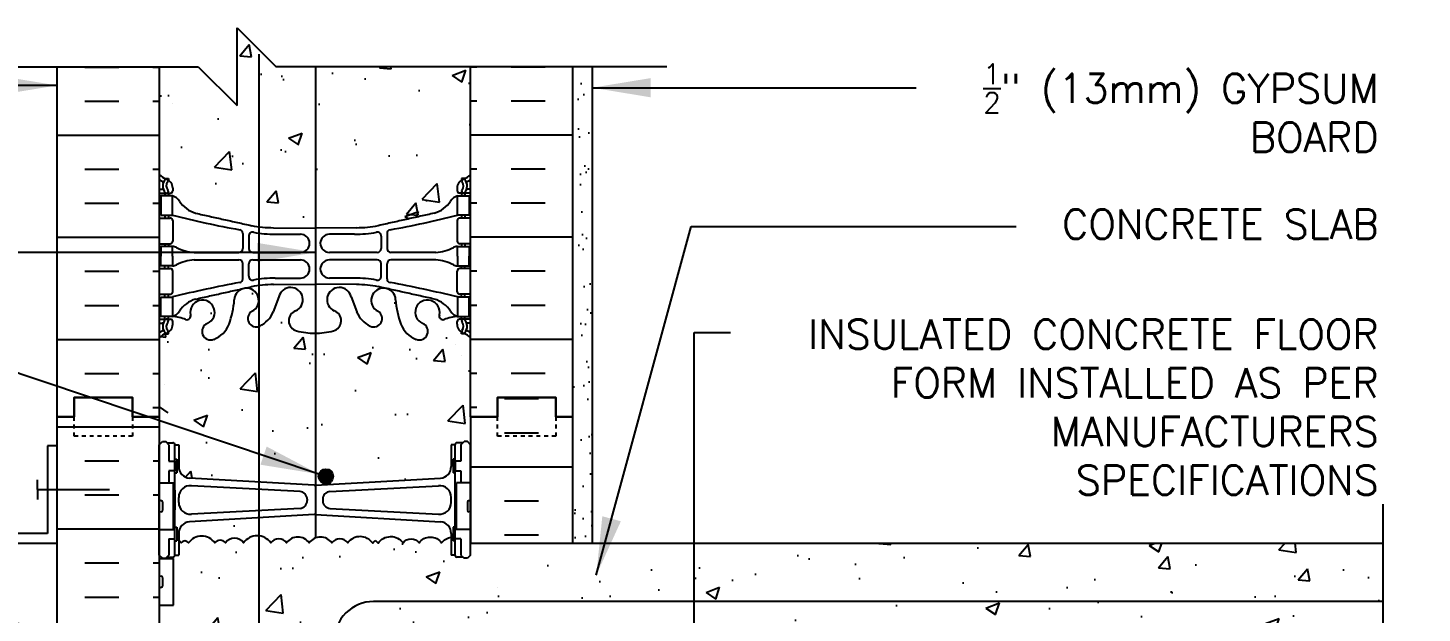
# Model space of a CAD drawing. Header units: inches. Extents: x 239.7 to 297.3, y 31 to 103.2.
# Drawn here: x 261.46 to 297.28, y 88.13 to 103.18 of the extents above; entities that cross this region are included whole.
import ezdxf

# ---------------------------------------------------------------- set-up
doc = ezdxf.new("R2010")
doc.units = ezdxf.units.IN
doc.header["$MEASUREMENT"] = 0
doc.linetypes.add('DASHED2', pattern=[0.375, 0.25, -0.125])
for name, color, linetype in [('HATCH', 12, 'Continuous'), ('line25', 2, 'Continuous'), ('LINE3', 3, 'Continuous'), ('LINE50', 5, 'Continuous'), ('LINE9', 9, 'Continuous'), ('TEXT', 4, 'Continuous'), ('Web_Edge', 9, 'Continuous')]:
    doc.layers.add(name, color=color, linetype=linetype)
doc.styles.add('DIM', font='romans.shx', dxfattribs={"width": 0.7})
doc.styles.add('ROMANS', font='romans.shx', dxfattribs={"height": 0.75})
doc.styles.get("Standard").update_dxf_attribs({"font": 'romans.shx', "height": 0.75})
doc.linetypes.add('STEEL', pattern='A,0.5,-0.2,["X",Standard,S=0.1,R=0,X=-0.1,Y=-0.05],-0.1', length=0.8)
doc.dimstyles.new('ext_8', dxfattribs={"dimscale": 8, "dimtxt": 0.09375, "dimasz": 0.09375, "dimexe": 0.09375, "dimexo": 0.0625, "dimgap": 0.0625, "dimtad": 1, "dimdec": 1, "dimzin": 3, "dimdsep": 46, "dimlunit": 4, "dimtxsty": 'DIM', "dimcen": 0.09, "dimdle": 0.09375, "dimclrt": 4, "dimadec": 0, "dimazin": 0, "dimtfac": 1, "dimtdec": 1, "dimtmove": 2, "dimatfit": 3, "dimfxl": 1, "dimfrac": 2, "dimtolj": 1, "dimtzin": 0, "dimarcsym": 0})
pattern_1 = [(50, (0, 0), (3.5863, -0.31376), [0.375, -4.125]), (355, (0, 0), (-0.693757, 3.76096), [0.3, -3.3]), (100.4514, (0.299, -0.026), (2.892544, 3.4472), [0.3187, -3.50571]), (46.1842, (0, 1), (5.336207, -0.827596), [0.5625, -6.1875]), (96.6356, (0.4447, 0.931), (4.67331, 4.87059), [0.47805, -5.25857]), (351.1842, (0, 1), (4.67331, 4.87059), [0.45, -4.95]), (21, (0.5, 0.75), (2.984535, -2.013094), [0.375, -4.125]), (326, (0.5, 0.75), (1.216577, 3.62575), [0.3, -3.3]), (71.4514, (0.7487, 0.5822), (4.20111, 1.612656), [0.3187, -3.50571]), (37.5, (0, 0), (0.0607993, 1.6644693), [0, -3.26, 0, -3.35, 0, -3.3125]), (7.5, (0, 0), (1.315348, 1.972059), [0, -1.91, 0, -3.185, 0, -1.2625]), (327.5, (-1.115, 0), (2.669112, -0.1127744), [0, -1.25, 0, -3.9, 0, -5.175]), (317.5, (-1.615, 0), (2.91593, 0.500525), [0, -1.625, 0, -2.59, 0, -3.675])]

msp = doc.modelspace()

# ---------------------------------------------------------------- hatches: boundary and pattern name
at = {"layer": 'HATCH'}
h = msp.add_hatch(dxfattribs=at)
h.set_pattern_fill('AR-CONC', color=256, scale=0.5)
h.set_pattern_definition(pattern_1)
edge = h.paths.add_edge_path()
edge.add_line((272.833, 102.176), (267.833, 102.176))
edge.add_line((267.833, 102.176), (266.833, 103.176))
edge.add_line((266.833, 103.176), (266.833, 101.176))
edge.add_line((266.833, 101.176), (265.833, 102.176))
edge.add_line((265.833, 102.176), (264.833, 102.176))
edge.add_line((264.833, 102.176), (264.833, 99.402))
edge.add_arc((265.179, 99.763), 0.5, 226.2109, 246.4218)
edge.add_line((264.979, 99.305), (265.069, 99.305))
edge.add_line((265.069, 99.305), (265.069, 99.263))
edge.add_arc((264.929, 99.056), 0.25, 0, 55.9442, ccw=False)
edge.add_line((265.179, 99.056), (265.179, 98.989))
edge.add_arc((265.117, 98.989), 0.0625, -90, 0, ccw=False)
edge.add_line((265.117, 98.926), (265.069, 98.926))
edge.add_line((265.069, 98.926), (265.069, 98.856))
edge.add_line((265.069, 98.856), (265.174, 98.856))
edge.add_arc((265.052, 98.514), 0.364, 34.9775, 70.3387, ccw=False)
edge.add_arc((265.975, 99.125), 0.743, 212.7919, 253.8107)
edge.add_spline(control_points=[(265.767, 98.411), (267.205, 98.09)], knot_values=[0, 0, 1, 1], degree=1, periodic=0)
edge.add_arc((267.761, 101.022), 2.984, 259.2546, 270.0995)
edge.add_line((267.766, 98.038), (268.833, 98.022))
edge.add_line((268.833, 98.022), (269.9, 98.038))
edge.add_arc((269.905, 101.022), 2.984, 269.9005, 280.7454)
edge.add_spline(control_points=[(270.461, 98.09), (271.899, 98.411)], knot_values=[0, 0, 1, 1], degree=1, periodic=0)
edge.add_arc((271.691, 99.125), 0.743, 286.1893, 327.2081)
edge.add_arc((272.614, 98.514), 0.364, 109.6613, 145.0225, ccw=False)
edge.add_line((272.492, 98.856), (272.597, 98.856))
edge.add_line((272.597, 98.856), (272.597, 98.926))
edge.add_line((272.597, 98.926), (272.55, 98.926))
edge.add_arc((272.55, 98.989), 0.0625, 180, 270, ccw=False)
edge.add_line((272.487, 98.989), (272.487, 99.056))
edge.add_arc((272.737, 99.056), 0.25, 124.0558, 180, ccw=False)
edge.add_line((272.597, 99.263), (272.597, 99.305))
edge.add_line((272.597, 99.305), (272.687, 99.305))
edge.add_arc((272.487, 99.763), 0.5, 293.5782, 313.7891)
edge.add_line((272.833, 99.402), (272.833, 102.176))
h = msp.add_hatch(dxfattribs=at)
h.set_pattern_fill('AR-SAND', color=256, scale=0.5, style=0)
h.set_pattern_definition([(37.5, (77.70034, -52.4842), (-0.0314967, 0.963412), [0, -0.76, 0, -0.85, 0, -0.8125]), (7.5, (77.7003, -52.4842), (0.8848884, 1.411073), [0, -0.41, 0, -0.685, 0, -0.2625]), (327.5, (77.0853, -52.4842), (1.557071, 0.0028295), [0, -0.25, 0, -0.9, 0, -1.175]), (317.5, (77.0853, -52.4842), (1.503063, 0.438838), [0, -0.125, 0, -0.59, 0, -0.675])])
h.paths.add_polyline_path([(275.958, 102.176), (275.458, 102.176), (275.458, 93.176), (275.458, 89.926), (275.958, 89.926)])
h = msp.add_hatch(dxfattribs=at)
h.set_pattern_fill('AR-CONC', color=256, scale=0.5)
h.set_pattern_definition(pattern_1)
h.paths.add_polyline_path([(272.833, 95.21, 0.088416), (272.687, 95.307), (272.597, 95.307), (272.597, 95.349, -0.249069), (272.487, 95.556), (272.487, 95.624, -0.414214), (272.55, 95.686), (272.597, 95.686), (272.597, 95.756), (272.492, 95.756, 0.087457), (272.155, 95.677, -0.638777), (272.03, 95.801, 2.087231), (271.596, 95.576, -1), (271.433, 95.168, -0.21345), (271.041, 95.557, -0.068226), (270.905, 96.185, 1.753171), (270.454, 95.888, -0.940793), (270.25, 95.505, -0.173075), (269.905, 95.871), (269.762, 96.258, 1.612474), (269.33, 95.899, -0.734872), (269.307, 95.388, -0.068475), (268.833, 95.326, -0.068475), (268.359, 95.388, -0.734872), (268.336, 95.899, 1.612474), (267.904, 96.258), (267.762, 95.871, -0.173075), (267.416, 95.505, -0.940793), (267.212, 95.888, 1.753171), (266.761, 96.185, -0.068226), (266.626, 95.557, -0.21345), (266.233, 95.168, -1), (266.07, 95.576, 2.087231), (265.636, 95.801, -0.638777), (265.511, 95.677, 0.087457), (265.174, 95.756), (265.069, 95.756), (265.069, 95.686), (265.117, 95.686, -0.414214), (265.179, 95.624), (265.179, 95.556, -0.249069), (265.069, 95.349), (265.069, 95.307), (264.979, 95.307, 0.088416), (264.833, 95.21), (264.833, 93.176), (264.833, 92.458), (264.913, 92.538), (265.003, 92.538), (265.033, 92.508), (265.183, 92.508, -0.414214), (265.233, 92.458), (265.333, 92.458), (265.333, 91.897, 0.390098), (265.608, 91.598), (268.816, 91.415, 0.020761), (268.833, 91.414, 0.020761), (268.85, 91.415), (272.058, 91.598, 0.390098), (272.333, 91.897), (272.333, 92.458), (272.433, 92.458, -0.414214), (272.483, 92.508), (272.633, 92.508), (272.663, 92.538), (272.753, 92.538), (272.833, 92.458), (272.833, 93.176)])
h = msp.add_hatch(dxfattribs=at)
h.set_pattern_fill('INSUL', color=256, scale=7, style=0)
h.set_pattern_definition([(0, (-2661.3285, -321.834), (0, 2.625), []), (0, (-2661.3285, -320.959), (0, 2.625), [0.875, -0.875]), (0, (-2661.3285, -320.084), (0, 2.625), [0.875, -0.875])])
h.paths.add_polyline_path([(262.208, 75.176), (262.646, 75.176), (262.646, 75.676), (264.146, 75.676), (264.146, 75.176), (264.833, 75.176), (264.833, 93.176), (264.146, 93.176), (264.146, 93.676), (262.646, 93.676), (262.646, 93.176), (262.208, 93.176)])
h = msp.add_hatch(dxfattribs=at)
h.set_pattern_fill('INSUL', color=256, scale=7, style=0)
h.set_pattern_definition([(0, (77.7003, -52.4842), (0, 2.625), []), (0, (77.7003, -51.6092), (0, 2.625), [0.875, -0.875]), (0, (77.7003, -50.7342), (0, 2.625), [0.875, -0.875])])
h.paths.add_polyline_path([(275.458, 93.176), (275.021, 93.176), (275.021, 93.676), (273.521, 93.676), (273.521, 93.176), (272.833, 93.176), (272.833, 89.926), (275.458, 89.926)])
h.paths.add_polyline_path([(275.458, 80.426), (272.833, 80.426), (272.833, 75.176), (273.521, 75.176), (273.521, 75.676), (275.021, 75.676), (275.021, 75.176), (275.458, 75.176)])
h = msp.add_hatch(dxfattribs=at)
h.set_pattern_fill('AR-CONC', color=256, scale=0.5)
h.set_pattern_definition(pattern_1)
h.paths.add_polyline_path([(272.058, 90.478), (268.85, 90.662, 0.020761), (268.833, 90.662, 0.020761), (268.816, 90.662), (265.608, 90.478, 0.390098), (265.333, 90.179), (265.333, 90.003, -0.069351), (265.394, 89.934, -0.520567), (265.583, 89.934, -0.520567), (266.263, 89.934, -0.520567), (266.534, 89.934, -0.520567), (266.996, 89.934, -0.520567), (267.701, 89.934, -0.520567), (268.103, 89.934, -0.520567), (268.685, 89.934, -0.520567), (269.267, 89.934, -0.520567), (269.677, 89.934, -0.520567), (270.316, 89.926, -0.079956), (270.386, 89.998, -0.079956), (270.456, 89.926, -0.520567), (271.096, 89.934, -0.520567), (271.506, 89.934, -0.520567), (272.088, 89.934, -0.210681), (272.333, 90.082), (272.333, 90.179, 0.390098)])
h = msp.add_hatch(dxfattribs=at)
h.set_pattern_fill('AR-CONC', color=256, scale=0.5)
h.set_pattern_definition(pattern_1)
h.paths.add_polyline_path([(272.833, 85.926), (274.833, 87.926), (287.142, 87.926), (288.546, 86.936), (288.546, 84.176), (288.186, 84.176), (288.186, 82.676), (290.436, 82.676), (292.686, 82.676), (292.686, 84.176), (292.326, 84.176), (292.326, 86.936), (293.73, 87.926), (296.276, 87.926), (296.276, 89.926), (272.833, 89.926), (272.833, 89.618), (272.753, 89.538), (272.663, 89.538), (272.633, 89.568), (272.483, 89.568, -0.414214), (272.433, 89.618), (272.333, 89.618), (272.333, 90.082, 0.210681), (272.088, 89.934, 0.520567), (271.506, 89.934, 0.520567), (271.096, 89.934, 0.520567), (270.456, 89.926, 0.079956), (270.386, 89.998, 0.079956), (270.316, 89.926, 0.520567), (269.677, 89.934, 0.520567), (269.267, 89.934, 0.520567), (268.685, 89.934, 0.520567), (268.103, 89.934, 0.520567), (267.701, 89.934, 0.520567), (266.996, 89.934, 0.520567), (266.534, 89.934, 0.520567), (266.263, 89.934, 0.520567), (265.583, 89.934, 0.520567), (265.394, 89.934, 0.069351), (265.333, 90.003), (265.333, 89.618), (265.233, 89.618, -0.414214), (265.183, 89.568), (265.033, 89.568), (264.996, 89.531), (265.198, 89.531), (265.198, 88.331), (264.833, 88.331), (264.833, 87.581), (265.198, 87.581), (265.198, 86.381), (264.833, 86.381), (264.833, 85.631), (265.198, 85.631), (265.198, 84.551), (264.833, 84.551), (264.833, 83.801), (265.198, 83.801), (265.198, 82.721), (264.833, 82.721), (264.833, 81.971), (265.198, 81.971), (265.198, 80.771), (264.833, 80.771), (264.833, 80.467, -0.506254), (265.373, 80.439, -0.520567), (265.562, 80.439, -0.520567), (266.242, 80.439, -0.520567), (266.513, 80.439, -0.520567), (266.975, 80.439, -0.520567), (267.68, 80.439, -0.520567), (268.081, 80.439, -0.520567), (268.664, 80.439, -0.520567), (269.246, 80.439, -0.520567), (269.656, 80.439, -0.520567), (270.295, 80.431, -0.520567), (270.812, 80.431, -0.520567), (271.329, 80.431, -0.520567), (271.968, 80.439, -0.520567), (272.378, 80.439, -0.376132), (272.833, 80.551)])
at = {"layer": 'LINE3'}
msp.add_hatch(color=256, dxfattribs=at).paths.add_polyline_path([(269.302, 91.645, 1), (268.927, 91.645, 1)])

# ---------------------------------------------------------------- linework, layer by layer
at = {"layer": 'HATCH'}
for p, q in [((262.921, 102.166), (263.796, 102.166)), ((264.671, 102.166), (264.833, 102.166)), ((272.995, 102.166), (272.833, 102.166)), ((274.745, 102.166), (273.87, 102.166)), ((262.921, 101.291), (263.796, 101.291)), ((264.671, 101.291), (264.833, 101.291)), ((265.177, 101.236), (265.177, 101.236)), ((272.995, 101.291), (272.833, 101.291)), ((274.745, 101.291), (273.87, 101.291)), ((262.208, 100.416), (264.833, 100.416)), ((275.458, 100.416), (272.833, 100.416)), ((262.921, 99.541), (263.796, 99.541)), ((264.671, 99.541), (264.833, 99.541)), ((272.995, 99.541), (272.833, 99.541)), ((274.745, 99.541), (273.87, 99.541)), ((262.921, 98.666), (263.796, 98.666)), ((264.671, 98.666), (264.833, 98.666)), ((272.995, 98.666), (272.833, 98.666)), ((274.745, 98.666), (273.87, 98.666)), ((262.208, 97.791), (264.833, 97.791)), ((275.458, 97.791), (272.833, 97.791)), ((262.921, 96.916), (263.796, 96.916)), ((264.671, 96.916), (264.833, 96.916)), ((272.995, 96.916), (272.833, 96.916)), ((274.745, 96.916), (273.87, 96.916)), ((262.921, 96.041), (263.796, 96.041)), ((264.671, 96.041), (264.833, 96.041)), ((272.995, 96.041), (272.833, 96.041)), ((274.745, 96.041), (273.87, 96.041)), ((262.208, 95.166), (264.833, 95.166)), ((272.439, 95.043), (272.439, 95.043)), ((275.458, 95.166), (272.833, 95.166)), ((272.593, 94.762), (272.593, 94.762)), ((262.921, 94.291), (263.796, 94.291)), ((264.671, 94.291), (264.833, 94.291)), ((272.995, 94.291), (272.833, 94.291)), ((274.745, 94.291), (273.87, 94.291)), ((264.967, 94.013), (264.967, 94.013)), ((264.671, 93.416), (264.833, 93.416)), ((264.833, 93.433), (265.056, 93.282)), ((272.995, 93.416), (272.833, 93.416)), ((284.352, 89.907), (284.352, 89.907)), ((273.518, 88.779), (273.518, 88.779))]:
    msp.add_line(p, q, dxfattribs=at)
for points in [[(270.386, 89.998, 0.079956), (270.316, 89.926, 0.520567), (269.677, 89.934, 0.520567), (269.267, 89.934, 0.520567), (268.685, 89.934, 0.520567), (268.103, 89.934, 0.520567), (267.701, 89.934, 0.520567), (266.996, 89.934, 0.520567), (266.534, 89.934, 0.520567), (266.263, 89.934, 0.520567), (265.583, 89.934, 0.520567), (265.394, 89.934, 0.069351), (265.333, 90.003, 0.069351)], [(270.386, 89.998, -0.079956), (270.456, 89.926, -0.520567), (271.096, 89.934, -0.520567), (271.506, 89.934, -0.520567), (272.088, 89.934, -0.210681), (272.333, 90.082, -0.210681)]]:
    msp.add_lwpolyline(points, format="xyb", dxfattribs=at)
at = {"layer": 'line25'}
for p, q in [((264.833, 102.176), (264.833, 93.176)), ((272.833, 93.176), (272.833, 102.176)), ((264.833, 93.176), (264.833, 75.176)), ((272.833, 93.176), (272.833, 89.926)), ((264.833, 91.481), (265.198, 91.481)), ((265.198, 90.281), (265.198, 91.481)), ((272.833, 91.481), (272.468, 91.481)), ((272.468, 90.281), (272.468, 91.481)), ((264.833, 90.281), (265.198, 90.281)), ((272.833, 90.281), (272.468, 90.281)), ((272.833, 89.926), (296.276, 89.926)), ((264.833, 89.531), (265.198, 89.531)), ((265.198, 88.331), (265.198, 89.531)), ((264.833, 88.331), (265.198, 88.331))]:
    msp.add_line(p, q, dxfattribs=at)
at = {"layer": 'LINE3'}
for p, q in [((267.388, 102.496), (267.388, 66.496)), ((268.845, 102.176), (268.845, 90.06))]:
    msp.add_line(p, q, dxfattribs=at)
at = {"layer": 'LINE3', "linetype": 'STEEL'}
msp.add_line((296.276, 88.426), (274.833, 88.426), dxfattribs=at)
at = {"layer": 'LINE3'}
msp.add_lwpolyline([(274.833, 88.426), (270.333, 88.426, 0.414214), (269.333, 87.426), (269.333, 68.623)], format="xyb", dxfattribs=at)
msp.add_circle((269.114, 91.645), 0.188, dxfattribs=at)
at = {"layer": 'LINE50'}
for p, q in [((262.208, 93.176), (262.208, 102.176)), ((275.458, 93.176), (275.458, 102.176)), ((262.208, 75.176), (262.208, 93.176)), ((275.458, 89.926), (275.458, 93.176))]:
    msp.add_line(p, q, dxfattribs=at)
for points in [[(262.208, 93.176), (262.646, 93.176), (262.646, 93.676), (264.146, 93.676), (264.146, 93.176), (264.833, 93.176)], [(264.833, 93.176), (264.146, 93.176), (264.146, 93.676), (262.646, 93.676), (262.646, 93.176), (262.208, 93.176)], [(275.458, 93.176), (275.021, 93.176), (275.021, 93.676), (273.521, 93.676), (273.521, 93.176), (272.833, 93.176)], [(272.833, 93.176), (273.521, 93.176), (273.521, 93.676), (275.021, 93.676), (275.021, 93.176), (275.458, 93.176)]]:
    msp.add_lwpolyline(points, dxfattribs=at)
at = {"layer": 'LINE9'}
for p, q in [((266.833, 101.176), (266.833, 103.176)), ((266.833, 103.176), (267.833, 102.176)), ((255.792, 102.176), (265.833, 102.176)), ((265.833, 102.176), (266.833, 101.176)), ((277.874, 102.176), (267.833, 102.176)), ((275.958, 102.176), (275.958, 89.926)), ((261.958, 92.439), (262.208, 92.439)), ((261.958, 92.429), (261.958, 90.179)), ((264.833, 92.458), (264.913, 92.538)), ((264.833, 89.618), (264.833, 92.458)), ((264.913, 92.538), (265.003, 92.538)), ((265.083, 92.458), (265.003, 92.538)), ((265.033, 92.508), (265.183, 92.508)), ((265.083, 92.508), (265.183, 92.508)), ((265.083, 92.458), (265.083, 92.038)), ((265.233, 92.458), (265.333, 92.458)), ((265.233, 89.618), (265.233, 92.458)), ((265.233, 92.438), (265.233, 92.438)), ((265.333, 92.458), (265.333, 91.897)), ((272.333, 92.458), (272.333, 91.897)), ((272.433, 92.458), (272.333, 92.458)), ((272.433, 89.618), (272.433, 92.458)), ((272.433, 92.438), (272.433, 92.438)), ((272.583, 92.508), (272.483, 92.508)), ((272.633, 92.508), (272.483, 92.508)), ((272.583, 92.458), (272.663, 92.538)), ((272.583, 92.458), (272.583, 92.038)), ((272.753, 92.538), (272.663, 92.538)), ((272.833, 92.458), (272.753, 92.538)), ((272.833, 89.618), (272.833, 92.458)), ((265.233, 92.088), (265.283, 92.088)), ((265.283, 92.088), (265.283, 91.738)), ((272.433, 92.088), (272.383, 92.088)), ((272.383, 92.088), (272.383, 91.738)), ((265.083, 91.788), (265.083, 91.481)), ((265.233, 91.738), (265.283, 91.738)), ((272.433, 91.738), (272.383, 91.738)), ((272.583, 91.788), (272.583, 91.481)), ((261.708, 91.304), (261.708, 91.554)), ((268.816, 91.415), (265.608, 91.598)), ((268.45, 91.255), (265.658, 91.404)), ((268.85, 91.415), (272.058, 91.598)), ((269.216, 91.255), (272.008, 91.404)), ((261.708, 91.304), (263.554, 91.304)), ((261.708, 91.304), (261.708, 91.054)), ((264.833, 90.991), (264.833, 90.771)), ((264.873, 91.031), (264.873, 91.031)), ((264.913, 90.991), (264.913, 90.771)), ((265.333, 90.971), (265.333, 91.105)), ((268.633, 91.056), (268.633, 91.021)), ((269.033, 91.056), (269.033, 91.021)), ((272.333, 90.971), (272.333, 91.105)), ((272.753, 90.991), (272.753, 90.771)), ((272.793, 91.031), (272.793, 91.031)), ((272.833, 90.991), (272.833, 90.771)), ((264.833, 90.936), (264.833, 90.936)), ((264.833, 90.826), (264.833, 90.826)), ((264.873, 90.731), (264.873, 90.731)), ((268.816, 90.662), (265.608, 90.478)), ((268.45, 90.821), (265.658, 90.672)), ((268.85, 90.662), (272.058, 90.478)), ((269.216, 90.821), (272.008, 90.672)), ((272.753, 90.936), (272.753, 90.936)), ((272.753, 90.826), (272.753, 90.826)), ((272.793, 90.731), (272.793, 90.731)), ((265.233, 90.338), (265.283, 90.338)), ((265.283, 90.338), (265.283, 89.988)), ((272.383, 90.338), (272.383, 89.988)), ((272.433, 90.338), (272.383, 90.338)), ((261.958, 90.179), (259.208, 90.179)), ((259.208, 89.929), (262.208, 89.929)), ((265.083, 90.038), (265.083, 89.618)), ((265.233, 89.988), (265.283, 89.988)), ((265.333, 90.179), (265.333, 89.618)), ((272.333, 90.179), (272.333, 89.618)), ((272.433, 89.988), (272.383, 89.988)), ((272.583, 90.038), (272.583, 89.618)), ((264.833, 89.618), (264.913, 89.538)), ((265.083, 89.618), (265.003, 89.538)), ((265.033, 89.568), (265.183, 89.568)), ((265.083, 89.568), (265.183, 89.568)), ((265.233, 89.618), (265.333, 89.618)), ((272.433, 89.618), (272.333, 89.618)), ((272.633, 89.568), (272.483, 89.568)), ((272.583, 89.568), (272.483, 89.568)), ((272.583, 89.618), (272.663, 89.538)), ((272.833, 89.618), (272.753, 89.538)), ((264.913, 89.538), (265.003, 89.538)), ((272.753, 89.538), (272.663, 89.538)), ((264.833, 89.041), (264.833, 88.821)), ((264.833, 88.986), (264.833, 88.986)), ((264.833, 88.876), (264.833, 88.876)), ((264.873, 89.081), (264.873, 89.081)), ((264.913, 89.041), (264.913, 88.821)), ((264.873, 88.781), (264.873, 88.781))]:
    msp.add_line(p, q, dxfattribs=at)
at = {"layer": 'LINE9', "linetype": 'DASHED2', "ltscale": 0.15}
for points in [[(264.146, 93.176), (264.146, 93.176), (264.146, 92.676), (262.646, 92.676), (262.646, 93.176), (262.646, 93.176)], [(275.021, 93.176), (275.021, 93.176), (275.021, 92.676), (273.521, 92.676), (273.521, 93.176), (273.521, 93.176)]]:
    msp.add_lwpolyline(points, dxfattribs=at)
at = {"layer": 'LINE9'}
for points in [[(265.083, 92.038), (265.233, 92.038), (265.233, 91.788), (265.083, 91.788)], [(272.583, 92.038), (272.433, 92.038), (272.433, 91.788), (272.583, 91.788)], [(265.198, 91.288), (265.233, 91.288), (265.233, 90.788), (265.198, 90.788)], [(272.468, 91.288), (272.433, 91.288), (272.433, 90.788), (272.468, 90.788)], [(296.276, 79.426), (296.276, 84.176), (295.276, 85.176), (297.276, 85.176), (296.276, 86.176), (296.276, 90.926)], [(265.083, 90.038), (265.233, 90.038), (265.233, 90.288), (265.198, 90.288)], [(272.583, 90.038), (272.433, 90.038), (272.433, 90.288), (272.468, 90.288)]]:
    msp.add_lwpolyline(points, dxfattribs=at)
for centre, radius, start, end in [((265.183, 92.458), 0.05, 0, 90), ((272.483, 92.458), 0.05, 90, 180), ((265.633, 91.897), 0.3, 180, 265.2426), ((272.033, 91.897), 0.3, 274.7574, 0), ((265.633, 91.105), 0.3, 85.2426, 180), ((268.833, 91.614), 0.2, 265.2426, 270), ((268.833, 91.614), 0.2, 270, 274.7574), ((272.033, 91.105), 0.3, 0, 94.7574), ((264.873, 90.991), 0.04, 90, 180), ((264.873, 90.991), 0.04, 0, 90), ((268.433, 91.056), 0.2, 0, 85.2426), ((268.433, 91.021), 0.2, 274.7574, 0), ((269.233, 91.056), 0.2, 94.7574, 180), ((269.233, 91.021), 0.2, 180, 265.2426), ((272.793, 90.991), 0.04, 90, 180), ((272.793, 90.991), 0.04, 0, 90), ((264.873, 90.771), 0.04, 180, 270), ((264.873, 90.771), 0.04, 270, 0), ((265.633, 90.971), 0.3, 180, 274.7574), ((268.833, 90.462), 0.2, 90, 94.7574), ((268.833, 90.462), 0.2, 85.2426, 90), ((272.033, 90.971), 0.3, 265.2426, 0), ((272.793, 90.771), 0.04, 180, 270), ((272.793, 90.771), 0.04, 270, 0), ((265.633, 90.179), 0.3, 94.7574, 180), ((272.033, 90.179), 0.3, 0, 85.2426), ((265.183, 89.618), 0.05, 270, 0), ((272.483, 89.618), 0.05, 180, 270), ((264.873, 89.041), 0.04, 90, 180), ((264.873, 89.041), 0.04, 0, 90), ((264.873, 88.821), 0.04, 180, 270), ((264.873, 88.821), 0.04, 270, 0)]:
    msp.add_arc(centre, radius, start, end, dxfattribs=at)
at = {"layer": 'Web_Edge'}
for p, q in [((264.979, 99.305), (265.069, 99.305)), ((265.069, 99.305), (265.069, 99.263)), ((272.687, 99.305), (272.597, 99.305)), ((272.597, 99.305), (272.597, 99.263)), ((264.833, 99.026), (264.911, 99.026)), ((264.833, 98.926), (265.117, 98.926)), ((264.979, 98.926), (264.979, 98.856)), ((265.069, 98.926), (265.069, 98.856)), ((265.179, 99.056), (265.179, 98.989)), ((272.487, 99.056), (272.487, 98.989)), ((272.833, 98.926), (272.55, 98.926)), ((272.597, 98.926), (272.597, 98.856)), ((272.687, 98.926), (272.687, 98.856)), ((272.833, 99.026), (272.755, 99.026)), ((264.833, 98.286), (265.117, 98.286)), ((264.979, 98.356), (264.979, 98.286)), ((265.069, 98.356), (265.069, 98.286)), ((265.179, 98.224), (265.179, 97.689)), ((272.487, 98.224), (272.487, 97.689)), ((272.833, 98.286), (272.55, 98.286)), ((272.597, 98.356), (272.597, 98.286)), ((272.687, 98.356), (272.687, 98.286)), ((266.981, 97.886), (266.981, 97.502)), ((267.134, 97.824), (267.134, 97.502)), ((267.766, 98.038), (268.833, 98.022)), ((267.814, 97.87), (268.461, 97.87)), ((269.9, 98.038), (268.833, 98.022)), ((269.852, 97.87), (269.205, 97.87)), ((270.533, 97.824), (270.533, 97.502)), ((270.685, 97.886), (270.685, 97.502)), ((264.833, 97.626), (265.117, 97.626)), ((264.979, 97.626), (264.979, 97.556)), ((265.069, 97.626), (265.069, 97.556)), ((272.833, 97.626), (272.55, 97.626)), ((272.597, 97.626), (272.597, 97.556)), ((272.687, 97.626), (272.687, 97.556)), ((265.727, 97.401), (266.881, 97.402)), ((265.727, 97.212), (266.881, 97.211)), ((266.981, 96.726), (266.981, 97.111)), ((267.134, 96.788), (267.134, 97.111)), ((267.234, 97.402), (268.461, 97.402)), ((267.234, 97.211), (268.461, 97.211)), ((270.433, 97.402), (269.205, 97.402)), ((270.433, 97.211), (269.205, 97.211)), ((270.533, 96.788), (270.533, 97.111)), ((270.685, 96.726), (270.685, 97.111)), ((271.939, 97.401), (270.785, 97.402)), ((271.939, 97.212), (270.785, 97.211)), ((264.833, 96.986), (265.117, 96.986)), ((264.979, 96.986), (264.979, 97.056)), ((265.069, 96.986), (265.069, 97.056)), ((265.179, 96.389), (265.179, 96.924)), ((267.814, 96.742), (268.461, 96.742)), ((269.852, 96.742), (269.205, 96.742)), ((272.487, 96.389), (272.487, 96.924)), ((272.833, 96.986), (272.55, 96.986)), ((272.597, 96.986), (272.597, 97.056)), ((272.687, 96.986), (272.687, 97.056)), ((267.766, 96.574), (268.833, 96.59)), ((269.9, 96.574), (268.833, 96.59)), ((264.833, 96.326), (265.117, 96.326)), ((264.979, 96.256), (264.979, 96.326)), ((265.069, 96.256), (265.069, 96.326)), ((267.904, 96.258), (267.762, 95.871)), ((269.762, 96.258), (269.905, 95.871)), ((272.833, 96.326), (272.55, 96.326)), ((272.597, 96.256), (272.597, 96.326)), ((272.687, 96.256), (272.687, 96.326)), ((264.833, 95.686), (265.117, 95.686)), ((264.979, 95.686), (264.979, 95.756)), ((265.069, 95.686), (265.069, 95.756)), ((272.833, 95.686), (272.55, 95.686)), ((272.597, 95.686), (272.597, 95.756)), ((272.687, 95.686), (272.687, 95.756)), ((264.833, 95.586), (264.911, 95.586)), ((264.979, 95.307), (265.069, 95.307)), ((265.069, 95.307), (265.069, 95.349)), ((265.179, 95.556), (265.179, 95.624)), ((272.487, 95.556), (272.487, 95.624)), ((272.597, 95.307), (272.597, 95.349)), ((272.687, 95.307), (272.597, 95.307)), ((272.833, 95.586), (272.755, 95.586))]:
    msp.add_line(p, q, dxfattribs=at)
for points in [[(264.874, 98.356), (265.174, 98.356), (265.174, 98.856), (264.874, 98.856)], [(272.792, 98.356), (272.492, 98.356), (272.492, 98.856), (272.792, 98.856)], [(264.874, 96.256), (265.174, 96.256), (265.174, 95.756), (264.874, 95.756)], [(272.792, 96.256), (272.492, 96.256), (272.492, 95.756), (272.792, 95.756)]]:
    msp.add_lwpolyline(points, close=True, dxfattribs=at)
for points in [[(265.174, 97.306), (265.174, 97.556), (264.874, 97.556), (264.874, 97.306)], [(272.492, 97.306), (272.492, 97.556), (272.792, 97.556), (272.792, 97.306)], [(265.174, 97.306), (265.174, 97.056), (264.874, 97.056), (264.874, 97.306)], [(272.492, 97.306), (272.492, 97.056), (272.792, 97.056), (272.792, 97.306)]]:
    msp.add_lwpolyline(points, dxfattribs=at)
for centre, radius, start, end in [((265.179, 99.763), 0.5, 226.2109, 250.5288), ((265.179, 99.763), 0.6, 234.7832, 245.0748), ((265.173, 99.111), 0.25, 140.1145, 222.4609), ((264.917, 99.2), 0.021, 343.464, 63.9957), ((265.015, 99.242), 0.045, 321.448, 139.1879), ((264.929, 99.056), 0.25, 0, 70.5288), ((272.737, 99.056), 0.25, 109.4712, 180), ((272.651, 99.242), 0.045, 40.8121, 218.552), ((272.487, 99.763), 0.5, 289.4712, 313.7891), ((272.493, 99.111), 0.25, 317.5391, 39.8855), ((272.749, 99.2), 0.021, 116.0043, 196.536), ((272.487, 99.763), 0.6, 294.9252, 305.2168), ((264.911, 99.046), 0.0196, 269.4032, 15.4901), ((265.022, 98.972), 0.045, 222.4609, 42.4609), ((265.173, 99.111), 0.16, 140.0001, 222.4609), ((265.117, 98.989), 0.0625, 270, 0), ((265.052, 98.514), 0.364, 34.9775, 70.3387), ((272.614, 98.514), 0.364, 109.6613, 145.0225), ((272.55, 98.989), 0.0625, 180, 270), ((272.645, 98.972), 0.045, 137.5391, 317.5391), ((272.493, 99.111), 0.16, 317.5391, 39.9999), ((272.755, 99.046), 0.0196, 164.5099, 270.5968), ((265.975, 99.125), 0.743, 212.7919, 253.8107), ((271.691, 99.125), 0.743, 286.1893, 327.2081), ((265.117, 98.224), 0.0625, 0, 90), ((271.983, 125.777), 28.253, 256.0552, 259.6343), ((265.683, 125.777), 28.253, 280.3657, 283.9448), ((272.55, 98.224), 0.0625, 90, 180), ((266.881, 97.886), 0.1, 360, 79.6343), ((267.234, 97.824), 0.1, 79.2546, 180), ((267.761, 101.022), 2.984, 259.2546, 270.0995), ((267.809, 100.854), 2.984, 259.2546, 270.0995), ((268.461, 97.636), 0.234, 270, 90), ((269.205, 97.636), 0.234, 90, 270), ((269.858, 100.854), 2.984, 269.9005, 280.7454), ((269.905, 101.022), 2.984, 269.9005, 280.7454), ((270.433, 97.824), 0.1, 0, 100.7454), ((270.785, 97.886), 0.1, 100.3657, 180), ((265.117, 97.689), 0.0625, 270, 0), ((265.17, 97.338), 0.219, 60.4937, 88.92), ((265.812, 98.557), 1.16, 242.5844, 265.8032), ((266.881, 97.502), 0.1, 270.0388, 360), ((267.234, 97.502), 0.1, 180, 270), ((270.433, 97.502), 0.1, 270, 0), ((270.785, 97.502), 0.1, 180, 269.9612), ((271.854, 98.557), 1.16, 274.1968, 297.4156), ((272.496, 97.338), 0.219, 91.08, 119.5063), ((272.55, 97.689), 0.0625, 180, 270), ((265.17, 97.275), 0.219, 271.08, 299.5063), ((265.812, 96.055), 1.16, 94.1968, 117.4156), ((266.881, 97.111), 0.1, 0, 89.9612), ((267.234, 97.111), 0.1, 90, 180), ((268.461, 96.977), 0.234, 270, 90), ((269.205, 96.977), 0.234, 90, 270), ((270.433, 97.111), 0.1, 0, 90), ((270.785, 97.111), 0.1, 90.0388, 180), ((271.854, 96.055), 1.16, 62.5844, 85.8032), ((272.496, 97.275), 0.219, 240.4937, 268.92), ((265.117, 96.924), 0.0625, 0, 90), ((266.881, 96.726), 0.1, 280.3657, 0), ((267.234, 96.788), 0.1, 180, 280.7454), ((267.809, 93.758), 2.984, 89.9005, 100.7454), ((269.858, 93.758), 2.984, 79.2546, 90.0995), ((270.433, 96.788), 0.1, 259.2546, 0), ((270.785, 96.726), 0.1, 180, 259.6343), ((272.55, 96.924), 0.0625, 90, 180), ((265.117, 96.389), 0.0625, 270, 0), ((271.983, 68.836), 28.253, 100.3657, 103.9448), ((267.074, 96.17), 0.314, 296.0652, 177.2643), ((267.761, 93.59), 2.984, 89.9005, 100.7454), ((268.209, 96.186), 0.314, 293.8084, 166.5854), ((269.457, 96.186), 0.314, 13.4146, 246.1916), ((269.905, 93.59), 2.984, 79.2546, 90.0995), ((270.592, 96.17), 0.314, 2.7357, 243.9348), ((265.683, 68.836), 28.253, 76.0552, 79.6343), ((272.55, 96.389), 0.0625, 180, 270), ((265.975, 95.488), 0.743, 106.1893, 147.2081), ((265.943, 95.863), 0.314, 293.8084, 191.4114), ((264.403, 96.366), 2.365, 339.9985, 355.6105), ((273.263, 96.366), 2.365, 184.3895, 200.0015), ((271.723, 95.863), 0.314, 348.5886, 246.1916), ((271.691, 95.488), 0.743, 32.7919, 73.8107), ((265.173, 95.502), 0.25, 137.5391, 219.8855), ((265.022, 95.64), 0.045, 317.5391, 137.5391), ((265.117, 95.624), 0.0625, 360, 90), ((265.052, 96.099), 0.364, 289.6613, 325.0225), ((265.119, 94.76), 0.997, 66.8533, 86.8462), ((265.545, 95.768), 0.0968, 249.5669, 19.8449), ((267.326, 95.703), 0.217, 121.463, 294.4736), ((267.075, 96.173), 0.75, 297.0295, 336.3062), ((268.427, 95.647), 0.268, 109.9662, 255.2108), ((269.239, 95.647), 0.268, 284.7892, 70.0338), ((270.591, 96.173), 0.75, 203.6938, 242.9705), ((270.34, 95.703), 0.217, 245.5264, 58.537), ((272.121, 95.768), 0.0968, 160.1551, 290.4331), ((272.547, 94.76), 0.997, 93.1538, 113.1467), ((272.614, 96.099), 0.364, 214.9775, 250.3387), ((272.55, 95.624), 0.0625, 90, 180), ((272.645, 95.64), 0.045, 42.4609, 222.4609), ((272.493, 95.502), 0.25, 320.1145, 42.4609), ((265.179, 94.849), 0.6, 114.9252, 125.2168), ((265.179, 94.849), 0.5, 109.4712, 133.7891), ((264.911, 95.567), 0.0196, 344.5099, 90.5968), ((264.917, 95.412), 0.021, 296.0043, 16.536), ((265.015, 95.371), 0.045, 220.8121, 38.552), ((264.929, 95.556), 0.25, 289.4712, 360), ((265.173, 95.502), 0.16, 137.5391, 219.9999), ((266.152, 95.372), 0.22, 111.8037, 291.8037), ((265.994, 95.801), 0.677, 290.6803, 338.8761), ((268.822, 97.08), 1.754, 254.7082, 270.3771), ((268.845, 97.08), 1.754, 269.6229, 285.2918), ((271.672, 95.801), 0.677, 201.1239, 249.3197), ((271.514, 95.372), 0.22, 248.1963, 68.1963), ((272.737, 95.556), 0.25, 180, 250.5288), ((272.651, 95.371), 0.045, 141.448, 319.1879), ((272.493, 95.502), 0.16, 320.0001, 42.4609), ((272.487, 94.849), 0.5, 46.2109, 70.5288), ((272.749, 95.412), 0.021, 163.464, 243.9957), ((272.755, 95.567), 0.0196, 89.4032, 195.4901), ((272.487, 94.849), 0.6, 54.7832, 65.0748)]:
    msp.add_arc(centre, radius, start, end, dxfattribs=at)
for points in [[(265.767, 98.411), (267.205, 98.09)], [(271.899, 98.411), (270.461, 98.09)], [(265.767, 96.202), (267.205, 96.522)], [(271.899, 96.202), (270.461, 96.522)]]:
    msp.add_open_spline(points, degree=1, dxfattribs=at)

# ---------------------------------------------------------------- texts
at = {"layer": 'TEXT', "char_height": 0.75, "attachment_point": 6, "style": 'ROMANS'}
for s, insert, width in [('\\A1; {\\H0.7x;\\S1/2;}" (13mm) GYPSUM BOARD', (296.16, 101.12), 12.17415), ('\\A1;CONCRETE SLAB', (296.16, 98.128), 12.17415), ('INSULATED CONCRETE FLOOR FORM INSTALLED AS PER MANUFACTURERS SPECIFICATIONS', (296.16, 93.423), 17.62644)]:
    msp.add_mtext(s, dxfattribs=dict(at, insert=insert, width=width))

# ---------------------------------------------------------------- leaders
at = {"layer": 'TEXT'}
for points, override in [([(262.208, 101.696), (252.37, 101.696)], {"dimasz": 0.1875, "dimtad": 0}), ([(275.956, 101.637), (281.375, 101.637), (284.274, 101.637)], {"dimasz": 0.1875, "dimtad": 0}), ([(276.06, 89.107), (278.496, 98.071), (286.851, 98.071)], {"dimasz": 0.1875, "dimtad": 0}), ([(268.845, 97.402), (246.938, 97.402)], {"dimasz": 0.1875, "dimtad": 0}), ([(268.935, 91.701), (251.929, 97.402)], {"dimasz": 0.1875, "dimgap": 0.0625, "dimtad": 0}), ([(278.575, 81.771), (278.575, 95.344), (279.509, 95.344)], {"dimasz": 0.1875, "dimtad": 0}), ([(263.604, 87.192), (253.601, 89.959), (251.817, 89.959)], {"dimasz": 0.1875, "dimtad": 0})]:
    msp.add_leader(points, dimstyle='ext_8', override=override, dxfattribs=at)

doc.saveas('drawing.dxf')
